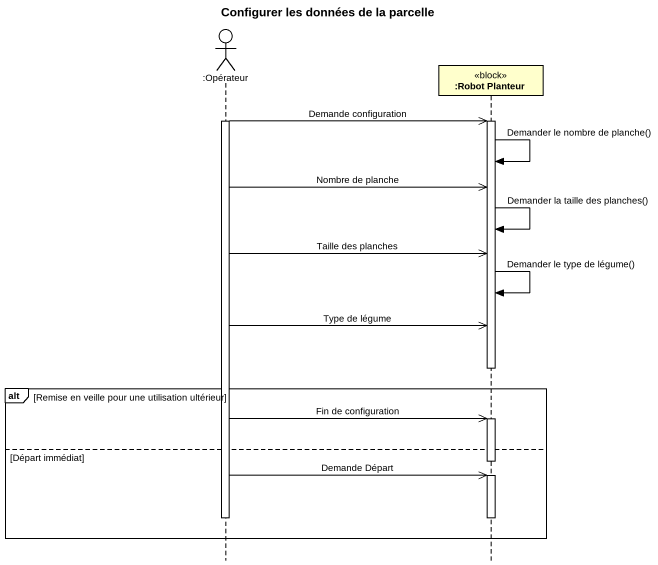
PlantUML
@startuml
title Configurer les données de la parcelle
hide footbox
actor ":Opérateur" as Opérateur
participant ":Robot Planteur" as Robot_Planteur <<block>>

activate Opérateur
Opérateur ->> Robot_Planteur : Demande configuration
activate Robot_Planteur
Robot_Planteur -> Robot_Planteur : Demander le nombre de planche()
Opérateur ->> Robot_Planteur : Nombre de planche
Robot_Planteur -> Robot_Planteur : Demander la taille des planches()
Opérateur ->> Robot_Planteur : Taille des planches
Robot_Planteur -> Robot_Planteur : Demander le type de légume()
Opérateur ->> Robot_Planteur : Type de légume
deactivate Robot_Planteur
alt Remise en veille pour une utilisation ultérieur
  Opérateur ->> Robot_Planteur : Fin de configuration
  activate Robot_Planteur
else Départ immédiat
  deactivate Robot_Planteur
  Opérateur ->> Robot_Planteur : Demande Départ
  activate Robot_Planteur
  deactivate Robot_Planteur
  deactivate Opérateur
end
@enduml
